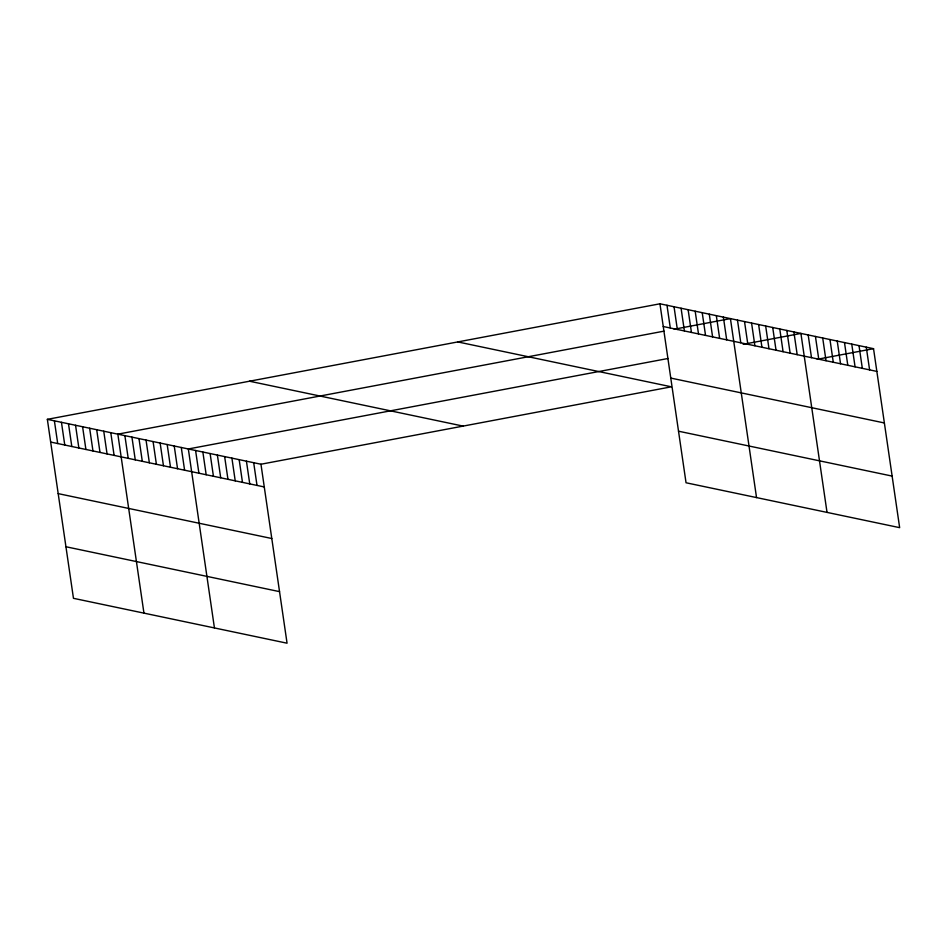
<?xml version="1.0" encoding="UTF-8"?>
<svg xmlns="http://www.w3.org/2000/svg" width="947" height="947" viewBox="0 0 947 947"><rect width="100%" height="100%" fill="white"/><g stroke="black" fill="none" stroke-linecap="round" stroke-linejoin="round"><path stroke-width="1.42" d="M47.35 419.343L260.958 464.231L287.059 643.202L73.464 598.315L47.35 419.343L659.941 303.798L873.536 348.685L899.65 527.657L686.042 482.769L659.941 303.798M664.001 331.142L117.842 434.164L143.944 613.123M674.11 329.236L730.421 318.606L756.535 497.577M668.073 358.475L188.335 448.973L214.436 627.944M743.158 344.317L800.913 333.427L827.027 512.398M260.958 464.231L671.387 386.814L457.78 341.926M817.225 359.304L873.536 348.685M663.243 326.514L876.851 371.402M670.772 378.078L884.38 422.966M678.526 431.205L892.133 476.092M249.499 381.215L463.107 426.103M50.664 442.06L264.272 486.947M58.181 493.624L271.789 538.512M65.935 546.75L279.543 591.638M866.28 347.158L869.595 369.875M859.012 345.631L862.326 368.347M851.755 344.104L855.07 366.82M844.487 342.577L847.802 365.293M837.231 341.05L840.545 363.766M829.963 339.523L833.277 362.239M822.706 337.996L826.021 360.712M815.438 336.469L818.753 359.185M808.182 334.954L811.496 357.658M793.87 331.935L797.185 354.652M786.815 330.456L790.129 353.172M779.772 328.976L783.086 351.692M772.716 327.496L776.031 350.212M765.673 326.017L768.988 348.733M758.618 324.537L761.933 347.253M751.575 323.057L754.889 345.762M744.52 321.578L747.834 344.282M737.476 320.086L740.791 342.802M723.378 317.127L726.692 339.843M716.323 315.647L719.637 338.363M709.279 314.167L712.594 336.883M702.224 312.688L705.539 335.404M695.181 311.208L698.495 333.912M688.126 309.728L691.44 332.433M681.082 308.237L684.397 330.953M674.039 306.757L677.342 329.473M666.984 305.277L670.298 327.993M253.689 462.704L257.004 485.42M246.433 461.177L249.748 483.893M239.165 459.65L242.479 482.366M231.908 458.123L235.223 480.839M224.64 456.596L227.955 479.312M217.384 455.081L220.698 477.785M210.116 453.554L213.43 476.258M202.859 452.027L206.174 474.731M195.591 450.5L198.906 473.216M181.279 447.493L184.594 470.197M174.236 446.013L177.551 468.718M167.181 444.522L170.496 467.238M160.138 443.042L163.452 465.758M153.083 441.562L156.397 464.279M146.039 440.083L149.354 462.799M138.984 438.603L142.299 461.319M131.941 437.123L135.255 459.84M124.886 435.644L128.2 458.348M110.787 432.672L114.102 455.389M103.744 431.193L107.058 453.909M96.689 429.713L100.003 452.429M89.645 428.233L92.96 450.95M82.59 426.754L85.905 449.47M75.547 425.274L78.861 447.99M68.492 423.794L71.806 446.499M61.448 422.315L64.763 445.019M54.393 420.823L57.708 443.539"/></g></svg>
